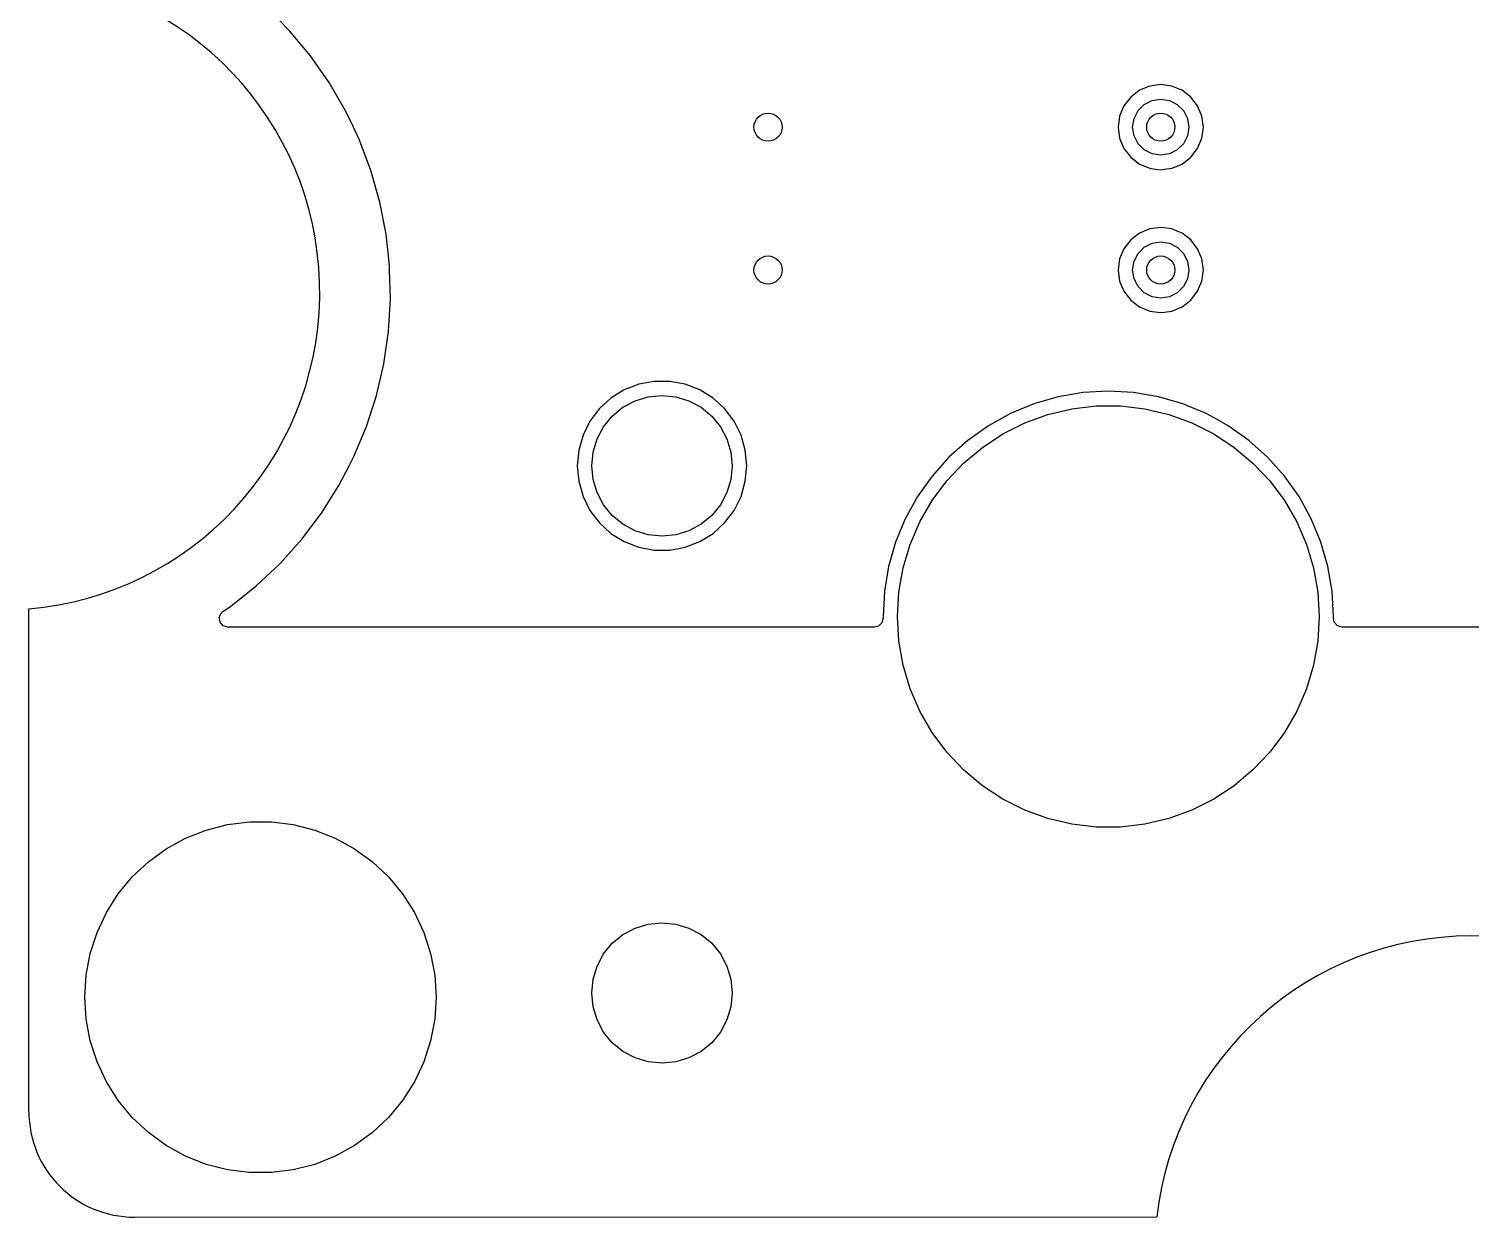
# Model space of a CAD drawing. Extents: x 116 to 183, y -128 to -37.6.
# Drawn here: x 128.93 to 149.45, y -128.03 to -111.12 of the extents above; entities that cross this region are included whole.
import ezdxf

# ---------------------------------------------------------------- set-up
doc = ezdxf.new("R2010")
doc.units = 0
doc.layers.add('BLACK', color=7, linetype='CONTINUOUS')

msp = doc.modelspace()

# ---------------------------------------------------------------- linework, layer by layer
at = {"layer": 'BLACK', "linetype": 'CONTINUOUS'}
for p, q in [((132.638224, -111.151479), (132.312631, -110.821511)), ((132.63824, -111.151496), (132.638224, -111.151479)), ((132.935045, -111.507576), (132.63824, -111.151496)), ((133.153589, -111.819605), (132.935045, -111.507576)), ((133.200993, -111.887286), (133.153589, -111.819605)), ((133.434194, -112.287935), (133.200993, -111.887286)), ((144.73116, -111.997463), (144.605718, -112.093718)), ((144.877237, -111.936956), (144.73116, -111.997463)), ((144.877239, -111.936955), (144.877237, -111.936956)), ((145.033999, -111.916318), (144.877239, -111.936955)), ((145.034001, -111.916318), (145.033999, -111.916318)), ((145.19076, -111.936955), (145.034001, -111.916318)), ((145.190762, -111.936956), (145.19076, -111.936955)), ((145.308213, -111.985606), (145.190762, -111.936956)), ((145.336841, -111.997464), (145.308213, -111.985606)), ((145.462282, -112.093718), (145.336841, -111.997464)), ((144.509463, -112.21916), (144.448956, -112.365237)), ((144.605718, -112.093718), (144.509463, -112.21916)), ((144.710393, -112.286886), (144.798886, -112.198393)), ((144.798886, -112.198393), (144.910393, -112.141577)), ((144.910393, -112.141577), (145.034, -112.122)), ((145.034, -112.122), (145.157607, -112.141577)), ((145.157607, -112.141577), (145.269114, -112.198393)), ((145.269114, -112.198393), (145.357607, -112.286886)), ((145.558536, -112.219159), (145.462282, -112.093718)), ((145.619044, -112.365238), (145.558536, -112.219159)), ((133.545319, -112.521998), (133.434194, -112.287935)), ((144.448955, -112.365239), (144.428318, -112.521998)), ((144.448956, -112.365237), (144.448955, -112.365239)), ((144.634, -112.522), (144.653577, -112.398393)), ((144.653577, -112.398393), (144.710393, -112.286886)), ((145.357607, -112.286886), (145.414423, -112.398393)), ((145.414423, -112.398393), (145.434, -112.522)), ((145.639682, -112.522), (145.619044, -112.365238)), ((133.633013, -112.70671), (133.545319, -112.521998)), ((144.428318, -112.521998), (144.428318, -112.522001)), ((144.428318, -112.522001), (144.448955, -112.67876)), ((144.653577, -112.645607), (144.634, -112.522)), ((144.710393, -112.757114), (144.653577, -112.645607)), ((145.414423, -112.645607), (145.357607, -112.757114)), ((145.434, -112.522), (145.414423, -112.645607)), ((145.619044, -112.678762), (145.639682, -112.522)), ((133.796054, -113.140668), (133.633013, -112.70671)), ((144.448955, -112.67876), (144.448956, -112.678762)), ((144.448956, -112.678762), (144.509464, -112.824841)), ((144.509464, -112.824841), (144.605718, -112.950282)), ((144.798886, -112.845607), (144.710393, -112.757114)), ((144.910393, -112.902423), (144.798886, -112.845607)), ((145.269114, -112.845607), (145.157607, -112.902423)), ((145.357607, -112.757114), (145.269114, -112.845607)), ((145.462282, -112.950282), (145.558536, -112.824841)), ((145.558536, -112.824841), (145.619044, -112.678762)), ((144.605718, -112.950282), (144.731159, -113.046536)), ((144.731159, -113.046536), (144.877238, -113.107044)), ((145.034, -112.922), (144.910393, -112.902423)), ((145.157607, -112.902423), (145.034, -112.922)), ((145.190762, -113.107044), (145.336841, -113.046536)), ((145.336841, -113.046536), (145.462282, -112.950282)), ((133.922169, -113.586758), (133.796054, -113.140668)), ((144.877238, -113.107044), (144.955619, -113.117363)), ((144.955619, -113.117363), (145.033999, -113.127682)), ((145.033999, -113.127682), (145.034, -113.127682)), ((145.034, -113.127682), (145.034001, -113.127682)), ((145.034001, -113.127682), (145.086254, -113.120802)), ((145.086254, -113.120802), (145.190762, -113.107044)), ((134.010472, -114.041845), (133.922169, -113.586758)), ((134.010472, -114.041848), (134.010472, -114.041845)), ((134.010475, -114.041866), (134.010472, -114.041848)), ((134.048928, -114.397237), (134.010475, -114.041866)), ((144.73116, -114.029463), (144.605718, -114.125718)), ((144.877237, -113.968956), (144.73116, -114.029463)), ((144.877239, -113.968955), (144.877237, -113.968956)), ((145.033999, -113.948318), (144.877239, -113.968955)), ((145.034001, -113.948318), (145.033999, -113.948318)), ((145.19076, -113.968955), (145.034001, -113.948318)), ((145.190762, -113.968956), (145.19076, -113.968955)), ((145.266959, -114.000518), (145.190762, -113.968956)), ((145.336841, -114.029464), (145.266959, -114.000518)), ((145.462282, -114.125718), (145.336841, -114.029464)), ((144.509463, -114.25116), (144.448956, -114.397237)), ((144.605718, -114.125718), (144.509463, -114.25116)), ((144.710393, -114.318886), (144.798886, -114.230393)), ((144.798886, -114.230393), (144.910393, -114.173577)), ((144.910393, -114.173577), (145.034, -114.154)), ((145.034, -114.154), (145.157607, -114.173577)), ((145.157607, -114.173577), (145.269114, -114.230393)), ((145.269114, -114.230393), (145.357607, -114.318886)), ((145.558536, -114.251159), (145.462282, -114.125718)), ((145.619044, -114.397238), (145.558536, -114.251159)), ((134.060343, -114.50273), (134.048928, -114.397237)), ((134.06157, -114.553998), (134.060343, -114.50273)), ((144.448955, -114.397239), (144.428318, -114.553998)), ((144.448956, -114.397237), (144.448955, -114.397239)), ((144.634, -114.554), (144.653577, -114.430393)), ((144.653577, -114.430393), (144.710393, -114.318886)), ((145.357607, -114.318886), (145.414423, -114.430393)), ((145.414423, -114.430393), (145.434, -114.554)), ((145.639682, -114.554), (145.619044, -114.397238)), ((134.071431, -114.966173), (134.06157, -114.553998)), ((144.428318, -114.553998), (144.428318, -114.554001)), ((144.428318, -114.554001), (144.448955, -114.71076)), ((144.448955, -114.71076), (144.448956, -114.710762)), ((144.448956, -114.710762), (144.509464, -114.856841)), ((144.653577, -114.677607), (144.634, -114.554)), ((144.710393, -114.789114), (144.653577, -114.677607)), ((145.414423, -114.677607), (145.357607, -114.789114)), ((145.434, -114.554), (145.414423, -114.677607)), ((145.558536, -114.856841), (145.619044, -114.710762)), ((145.619044, -114.710762), (145.639682, -114.554)), ((144.509464, -114.856841), (144.605718, -114.982282)), ((144.798886, -114.877607), (144.710393, -114.789114)), ((144.910393, -114.934423), (144.798886, -114.877607)), ((145.269114, -114.877607), (145.157607, -114.934423)), ((145.357607, -114.789114), (145.269114, -114.877607)), ((145.462282, -114.982282), (145.558536, -114.856841)), ((134.043658, -115.428915), (134.071431, -114.966173)), ((144.605718, -114.982282), (144.731159, -115.078536)), ((144.731159, -115.078536), (144.877238, -115.139044)), ((145.034, -114.954), (144.910393, -114.934423)), ((145.157607, -114.934423), (145.034, -114.954)), ((145.190762, -115.139044), (145.336841, -115.078536)), ((145.336841, -115.078536), (145.462282, -114.982282)), ((144.877238, -115.139044), (144.955619, -115.149363)), ((144.955619, -115.149363), (145.033999, -115.159682)), ((145.033999, -115.159682), (145.034, -115.159682)), ((145.034, -115.159682), (145.034001, -115.159682)), ((145.034001, -115.159682), (145.086254, -115.152802)), ((145.086254, -115.152802), (145.190762, -115.139044)), ((133.977219, -115.887704), (134.043658, -115.428915)), ((133.872581, -116.339316), (133.977219, -115.887704)), ((137.825997, -116.13775), (137.6073, -116.178632)), ((138.048483, -116.13775), (137.825997, -116.13775)), ((138.26718, -116.178632), (138.048483, -116.13775)), ((133.73048, -116.780574), (133.872581, -116.339316)), ((137.399835, -116.259004), (137.210679, -116.376124)), ((137.399841, -116.259002), (137.399835, -116.259004)), ((137.476104, -116.229457), (137.399841, -116.259002)), ((137.6073, -116.178632), (137.476104, -116.229457)), ((137.554557, -116.41437), (137.74215, -116.357465)), ((137.74215, -116.357465), (137.93724, -116.33825)), ((137.93724, -116.33825), (138.13233, -116.357465)), ((138.13233, -116.357465), (138.319923, -116.41437)), ((138.474638, -116.259002), (138.26718, -116.178632)), ((138.474644, -116.259004), (138.474638, -116.259002)), ((138.6638, -116.376124), (138.474644, -116.259004)), ((143.573934, -116.358078), (143.228521, -116.457589)), ((143.573943, -116.358076), (143.573934, -116.358078)), ((143.928325, -116.297864), (143.573943, -116.358076)), ((143.928337, -116.297862), (143.928325, -116.297864)), ((144.28724, -116.277707), (143.928337, -116.297862)), ((144.646142, -116.297862), (144.28724, -116.277707)), ((144.646154, -116.297864), (144.646142, -116.297862)), ((145.000536, -116.358076), (144.646154, -116.297864)), ((145.000545, -116.358078), (145.000536, -116.358076)), ((145.345958, -116.457589), (145.000545, -116.358078)), ((137.04626, -116.526011), (136.912183, -116.703558)), ((137.210677, -116.376126), (137.04626, -116.526011)), ((137.210679, -116.376124), (137.210677, -116.376126)), ((137.230133, -116.631143), (137.38167, -116.50678)), ((137.38167, -116.50678), (137.554557, -116.41437)), ((138.319923, -116.41437), (138.49281, -116.50678)), ((138.49281, -116.50678), (138.644347, -116.631143)), ((138.663802, -116.376126), (138.6638, -116.376124)), ((138.828219, -116.526011), (138.663802, -116.376126)), ((138.962296, -116.703558), (138.828219, -116.526011)), ((143.228521, -116.457589), (142.896408, -116.595155)), ((143.42683, -116.609281), (143.766295, -116.528827)), ((143.766295, -116.528827), (144.112806, -116.488326)), ((144.112806, -116.488326), (144.461674, -116.488326)), ((144.461674, -116.488326), (144.808185, -116.528827)), ((144.808185, -116.528827), (145.14765, -116.609281)), ((145.34596, -116.457589), (145.345958, -116.457589)), ((145.345964, -116.457591), (145.34596, -116.457589)), ((145.678073, -116.595156), (145.345964, -116.457591)), ((136.912178, -116.703566), (136.813015, -116.902711)), ((136.912183, -116.703558), (136.912178, -116.703566)), ((137.10577, -116.78268), (137.230133, -116.631143)), ((138.644347, -116.631143), (138.76871, -116.78268)), ((138.962301, -116.703566), (138.962296, -116.703558)), ((139.056404, -116.89255), (138.962301, -116.703566)), ((142.581785, -116.76904), (142.288617, -116.977055)), ((142.896408, -116.595155), (142.581785, -116.76904)), ((142.78724, -116.885174), (143.099001, -116.728602)), ((143.099001, -116.728602), (143.42683, -116.609281)), ((145.14765, -116.609281), (145.475479, -116.728602)), ((145.475479, -116.728602), (145.78724, -116.885174)), ((145.835382, -116.682097), (145.678073, -116.595156)), ((145.992694, -116.76904), (145.835382, -116.682097)), ((146.236878, -116.942299), (145.992694, -116.76904)), ((133.551914, -117.208378), (133.73048, -116.780574)), ((136.813009, -116.902726), (136.752125, -117.116712)), ((136.813015, -116.902711), (136.813009, -116.902726)), ((136.956455, -117.14316), (137.01336, -116.955567)), ((137.01336, -116.955567), (137.10577, -116.78268)), ((138.76871, -116.78268), (138.86112, -116.955567)), ((138.86112, -116.955567), (138.918025, -117.14316)), ((139.061469, -116.902722), (139.056404, -116.89255)), ((139.122355, -117.116714), (139.061469, -116.902722)), ((142.288617, -116.977055), (142.020579, -117.216589)), ((142.495764, -117.07688), (142.78724, -116.885174)), ((145.78724, -116.885174), (146.078716, -117.07688)), ((146.285863, -116.977056), (146.236878, -116.942299)), ((146.553901, -117.216589), (146.285863, -116.977056)), ((136.752124, -117.116714), (136.731597, -117.338249)), ((136.752125, -117.116712), (136.752124, -117.116714)), ((136.93724, -117.33825), (136.956455, -117.14316)), ((138.918025, -117.14316), (138.93724, -117.33825)), ((139.142883, -117.33825), (139.122355, -117.116714)), ((142.228515, -117.301129), (142.495764, -117.07688)), ((146.078716, -117.07688), (146.345965, -117.301129)), ((133.33814, -117.61972), (133.48442, -117.338249)), ((133.48442, -117.338249), (133.551914, -117.208378)), ((136.731597, -117.338249), (136.731597, -117.33825)), ((136.731597, -117.33825), (136.752124, -117.559785)), ((136.956455, -117.53334), (136.93724, -117.33825)), ((138.93724, -117.33825), (138.918025, -117.53334)), ((139.122355, -117.559786), (139.142883, -117.33825)), ((142.020579, -117.216589), (141.781045, -117.484627)), ((141.989107, -117.554887), (142.228515, -117.301129)), ((146.345965, -117.301129), (146.585373, -117.554887)), ((146.793434, -117.484627), (146.553901, -117.216589)), ((136.752124, -117.559785), (136.752125, -117.559787)), ((136.752125, -117.559787), (136.813009, -117.773773)), ((137.01336, -117.720933), (136.956455, -117.53334)), ((138.918025, -117.53334), (138.86112, -117.720933)), ((139.061469, -117.773778), (139.122355, -117.559786)), ((141.781045, -117.484627), (141.57303, -117.777795)), ((141.780777, -117.834723), (141.989107, -117.554887)), ((146.585373, -117.554887), (146.793703, -117.834723)), ((147.001451, -117.777798), (146.793434, -117.484627)), ((133.090659, -118.011709), (133.33814, -117.61972)), ((136.813009, -117.773773), (136.813015, -117.773788)), ((136.813015, -117.773788), (136.912178, -117.972933)), ((137.10577, -117.89382), (137.01336, -117.720933)), ((138.86112, -117.720933), (138.76871, -117.89382)), ((138.962298, -117.972939), (139.061469, -117.773778)), ((141.57303, -117.777795), (141.399145, -118.092418)), ((147.175334, -118.092417), (147.001451, -117.777798)), ((136.912178, -117.972933), (136.912183, -117.972941)), ((136.912183, -117.972941), (137.04626, -118.150488)), ((137.230133, -118.045357), (137.10577, -117.89382)), ((138.76871, -117.89382), (138.644347, -118.045357)), ((138.828221, -118.150486), (138.962298, -117.972939)), ((141.606342, -118.136852), (141.780777, -117.834723)), ((146.793703, -117.834723), (146.968138, -118.136852)), ((132.811212, -118.381588), (133.090659, -118.011709)), ((137.04626, -118.150488), (137.210677, -118.300373)), ((137.38167, -118.16972), (137.230133, -118.045357)), ((137.554557, -118.26213), (137.38167, -118.16972)), ((138.49281, -118.16972), (138.319923, -118.26213)), ((138.644347, -118.045357), (138.49281, -118.16972)), ((138.663802, -118.300374), (138.828221, -118.150486)), ((141.399145, -118.092418), (141.261579, -118.424531)), ((141.468162, -118.45719), (141.606342, -118.136852)), ((146.968138, -118.136852), (147.106318, -118.45719)), ((147.312899, -118.424526), (147.175334, -118.092417)), ((132.501762, -118.726759), (132.811212, -118.381588)), ((137.210677, -118.300373), (137.210679, -118.300375)), ((137.210679, -118.300375), (137.399835, -118.417495)), ((137.74215, -118.319035), (137.554557, -118.26213)), ((137.93724, -118.33825), (137.74215, -118.319035)), ((138.13233, -118.319035), (137.93724, -118.33825)), ((138.319923, -118.26213), (138.13233, -118.319035)), ((138.474641, -118.417497), (138.663802, -118.300374)), ((137.399835, -118.417495), (137.399836, -118.417495)), ((137.399836, -118.417495), (137.399839, -118.417497)), ((137.399839, -118.417497), (137.6073, -118.497868)), ((137.6073, -118.497868), (137.825997, -118.53875)), ((137.825997, -118.53875), (137.825999, -118.53875)), ((137.825999, -118.53875), (138.048481, -118.53875)), ((138.048481, -118.53875), (138.048483, -118.53875)), ((138.048483, -118.53875), (138.26718, -118.497868)), ((138.26718, -118.497868), (138.474641, -118.417497)), ((141.261579, -118.424531), (141.162068, -118.769944)), ((141.368105, -118.791402), (141.468162, -118.45719)), ((147.106318, -118.45719), (147.206375, -118.791402)), ((147.412413, -118.76995), (147.312899, -118.424526)), ((132.164485, -119.044794), (132.501762, -118.726759)), ((141.162066, -118.769953), (141.101854, -119.124335)), ((141.162068, -118.769944), (141.162066, -118.769953)), ((141.307525, -119.134971), (141.368105, -118.791402)), ((147.206375, -118.791402), (147.266955, -119.134971)), ((147.472627, -119.124343), (147.412413, -118.76995)), ((131.801753, -119.333458), (132.164485, -119.044794)), ((141.101852, -119.124347), (141.081697, -119.483249)), ((141.101854, -119.124335), (141.101852, -119.124347)), ((141.28724, -119.48325), (141.307525, -119.134971)), ((147.266955, -119.134971), (147.28724, -119.48325)), ((147.492783, -119.48325), (147.472627, -119.124343)), ((128.927757, -126.526624), (128.927757, -119.373965)), ((131.63782, -119.492353), (131.666845, -119.428797)), ((131.666845, -119.428797), (131.691743, -119.406847)), ((131.691743, -119.406847), (131.737897, -119.376057)), ((131.737897, -119.376057), (131.801753, -119.333458)), ((131.647764, -119.561511), (131.63782, -119.492353)), ((131.693519, -119.614315), (131.647764, -119.561511)), ((131.760558, -119.634), (131.693519, -119.614315)), ((140.959004, -119.634), (131.760558, -119.634)), ((141.016759, -119.619728), (140.959004, -119.634)), ((141.066915, -119.571084), (141.016759, -119.619728)), ((141.082809, -119.503047), (141.066915, -119.571084)), ((141.081697, -119.483249), (141.082809, -119.503047)), ((141.307525, -119.831529), (141.28724, -119.48325)), ((147.28724, -119.48325), (147.266955, -119.831529)), ((147.491671, -119.503046), (147.492783, -119.48325)), ((147.502682, -119.561511), (147.491671, -119.503046)), ((147.548437, -119.614315), (147.502682, -119.561511)), ((147.615476, -119.634), (147.548437, -119.614315)), ((150.31908, -119.634), (147.615476, -119.634)), ((141.368105, -120.175098), (141.307525, -119.831529)), ((147.266955, -119.831529), (147.206375, -120.175098)), ((141.468162, -120.50931), (141.368105, -120.175098)), ((147.206375, -120.175098), (147.106318, -120.50931)), ((141.606342, -120.829648), (141.468162, -120.50931)), ((147.106318, -120.50931), (146.968138, -120.829648)), ((141.780777, -121.131777), (141.606342, -120.829648)), ((146.968138, -120.829648), (146.793703, -121.131777)), ((141.989107, -121.411613), (141.780777, -121.131777)), ((146.793703, -121.131777), (146.585373, -121.411613)), ((142.228515, -121.665371), (141.989107, -121.411613)), ((146.585373, -121.411613), (146.345965, -121.665371)), ((142.495764, -121.88962), (142.228515, -121.665371)), ((146.345965, -121.665371), (146.078716, -121.88962)), ((142.78724, -122.081326), (142.495764, -121.88962)), ((146.078716, -121.88962), (145.78724, -122.081326)), ((143.099001, -122.237898), (142.78724, -122.081326)), ((145.78724, -122.081326), (145.475479, -122.237898)), ((143.42683, -122.357219), (143.099001, -122.237898)), ((145.475479, -122.237898), (145.14765, -122.357219)), ((131.157792, -122.636182), (131.449698, -122.520609)), ((131.449698, -122.520609), (131.753787, -122.442532)), ((131.753787, -122.442532), (132.065264, -122.403183)), ((132.065264, -122.403183), (132.379216, -122.403183)), ((132.379216, -122.403183), (132.690693, -122.442532)), ((132.690693, -122.442532), (132.994782, -122.520609)), ((132.994782, -122.520609), (133.286688, -122.636182)), ((143.766295, -122.437673), (143.42683, -122.357219)), ((144.112806, -122.478174), (143.766295, -122.437673)), ((144.461674, -122.478174), (144.112806, -122.478174)), ((144.808185, -122.437673), (144.461674, -122.478174)), ((145.14765, -122.357219), (144.808185, -122.437673)), ((130.882673, -122.78743), (131.157792, -122.636182)), ((133.286688, -122.636182), (133.561807, -122.78743)), ((130.62868, -122.971967), (130.882673, -122.78743)), ((133.561807, -122.78743), (133.8158, -122.971967)), ((130.399818, -123.186882), (130.62868, -122.971967)), ((133.8158, -122.971967), (134.044662, -123.186882)), ((130.199698, -123.428787), (130.399818, -123.186882)), ((134.044662, -123.186882), (134.244782, -123.428787)), ((130.031473, -123.693866), (130.199698, -123.428787)), ((134.244782, -123.428787), (134.413007, -123.693866)), ((129.897799, -123.977939), (130.031473, -123.693866)), ((134.413007, -123.693866), (134.546681, -123.977939)), ((137.38167, -124.00678), (137.554557, -123.91437)), ((137.554557, -123.91437), (137.74215, -123.857465)), ((137.74215, -123.857465), (137.93724, -123.83825)), ((137.93724, -123.83825), (138.13233, -123.857465)), ((138.13233, -123.857465), (138.319923, -123.91437)), ((138.319923, -123.91437), (138.49281, -124.00678)), ((129.800782, -124.276525), (129.897799, -123.977939)), ((134.546681, -123.977939), (134.643698, -124.276525)), ((137.10577, -124.28268), (137.230133, -124.131143)), ((137.230133, -124.131143), (137.38167, -124.00678)), ((138.49281, -124.00678), (138.644347, -124.131143)), ((138.644347, -124.131143), (138.76871, -124.28268)), ((129.741953, -124.584917), (129.800782, -124.276525)), ((134.643698, -124.276525), (134.702527, -124.584917)), ((137.01336, -124.455567), (137.10577, -124.28268)), ((138.76871, -124.28268), (138.86112, -124.455567)), ((136.956455, -124.64316), (137.01336, -124.455567)), ((138.86112, -124.455567), (138.918025, -124.64316)), ((129.72224, -124.89825), (129.741953, -124.584917)), ((134.702527, -124.584917), (134.72224, -124.89825)), ((136.93724, -124.83825), (136.956455, -124.64316)), ((138.918025, -124.64316), (138.93724, -124.83825)), ((129.741953, -125.211583), (129.72224, -124.89825)), ((134.72224, -124.89825), (134.702527, -125.211583)), ((136.956455, -125.03334), (136.93724, -124.83825)), ((138.93724, -124.83825), (138.918025, -125.03334)), ((137.01336, -125.220933), (136.956455, -125.03334)), ((138.918025, -125.03334), (138.86112, -125.220933)), ((129.800782, -125.519975), (129.741953, -125.211583)), ((134.702527, -125.211583), (134.643698, -125.519975)), ((137.10577, -125.39382), (137.01336, -125.220933)), ((137.230133, -125.545357), (137.10577, -125.39382)), ((138.76871, -125.39382), (138.644347, -125.545357)), ((138.86112, -125.220933), (138.76871, -125.39382)), ((129.897799, -125.818561), (129.800782, -125.519975)), ((134.643698, -125.519975), (134.546681, -125.818561)), ((137.38167, -125.66972), (137.230133, -125.545357)), ((138.644347, -125.545357), (138.49281, -125.66972)), ((137.554557, -125.76213), (137.38167, -125.66972)), ((137.74215, -125.819035), (137.554557, -125.76213)), ((138.319923, -125.76213), (138.13233, -125.819035)), ((138.49281, -125.66972), (138.319923, -125.76213)), ((130.031473, -126.102634), (129.897799, -125.818561)), ((134.546681, -125.818561), (134.413007, -126.102634)), ((137.93724, -125.83825), (137.74215, -125.819035)), ((138.13233, -125.819035), (137.93724, -125.83825)), ((130.199698, -126.367713), (130.031473, -126.102634)), ((134.413007, -126.102634), (134.244782, -126.367713)), ((130.399818, -126.609618), (130.199698, -126.367713)), ((134.244782, -126.367713), (134.044662, -126.609618)), ((130.62868, -126.824533), (130.399818, -126.609618)), ((134.044662, -126.609618), (133.8158, -126.824533)), ((130.882673, -127.00907), (130.62868, -126.824533)), ((133.8158, -126.824533), (133.561807, -127.00907)), ((131.157792, -127.160318), (130.882673, -127.00907)), ((133.561807, -127.00907), (133.286688, -127.160318)), ((131.449698, -127.275891), (131.157792, -127.160318)), ((133.286688, -127.160318), (132.994782, -127.275891)), ((131.753787, -127.353968), (131.449698, -127.275891)), ((132.065264, -127.393317), (131.753787, -127.353968)), ((132.379216, -127.393317), (132.065264, -127.393317)), ((132.690693, -127.353968), (132.379216, -127.393317)), ((132.994782, -127.275891), (132.690693, -127.353968)), ((130.427757, -128.026624), (144.978705, -128.023605))]:
    msp.add_line(p, q, dxfattribs=at)
at = {"layer": 'BLACK'}
for centre in [(139.446, -112.522), (145.034, -112.522), (139.446, -114.554), (145.034, -114.554)]:
    msp.add_circle(centre, 0.2, dxfattribs=at)
for centre, radius, start, end in [((128.54322, -114.86658), 4.523759, -85.123752, 83.0595692), ((149.4505, -128.5266), 4.499995, 6.4023564, 173.58225), ((130.4277, -126.5266), 1.500024, -179.9990832, -89.9978228)]:
    msp.add_arc(centre, radius, start, end, dxfattribs=at)

doc.saveas('drawing.dxf')
